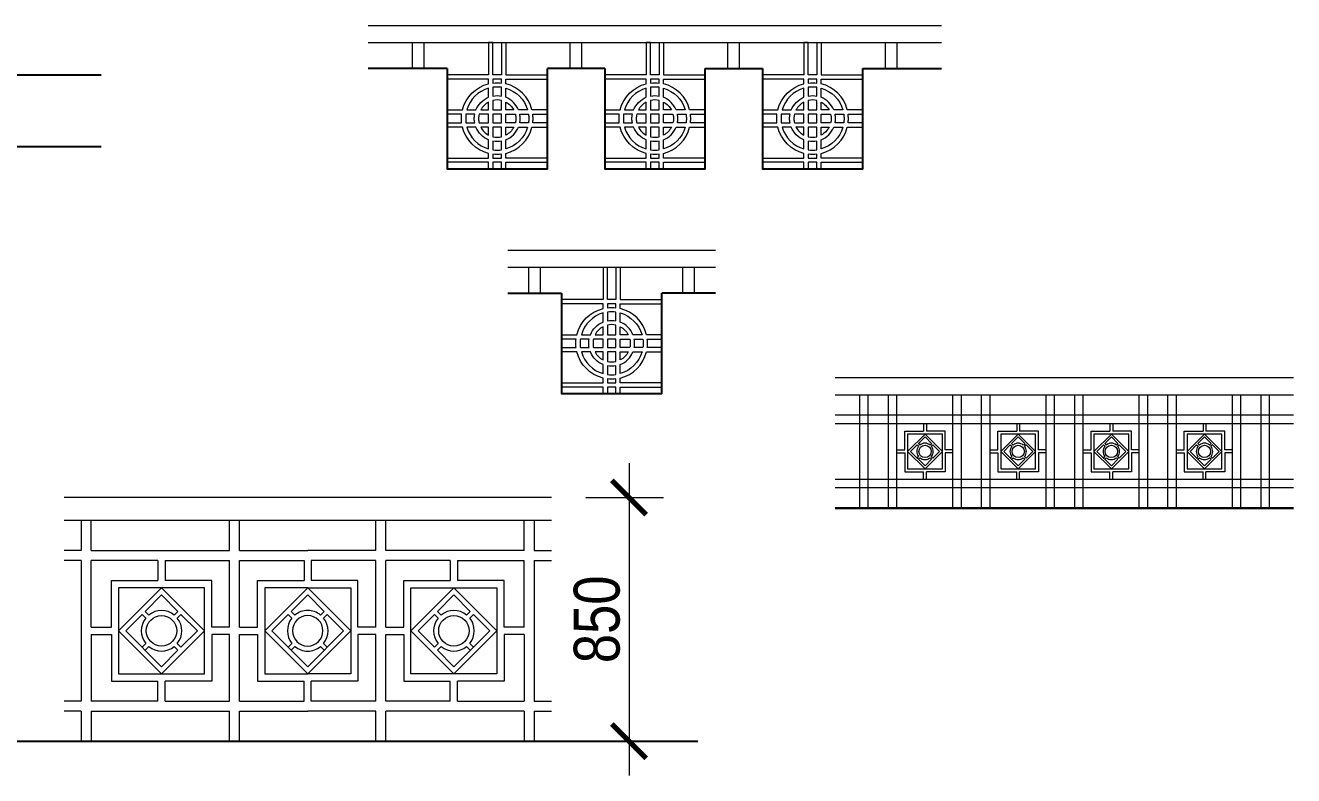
# Model space of a CAD drawing. Header units: millimetres. Extents: x -37049 to 129367, y 25385 to 90033.
# Drawn here: x 52920 to 57344, y 52457 to 55073 of the extents above; entities that cross this region are included whole.
import ezdxf

# ---------------------------------------------------------------- set-up
doc = ezdxf.new("R2010")
doc.units = ezdxf.units.MM
doc.header["$MEASUREMENT"] = 0
for name, color, linetype, lineweight in [('NKT', 9, 'Continuous', 0), ('NTHAY1', 61, 'Continuous', 25), ('NTHEP', 7, 'Continuous', 20)]:
    doc.layers.add(name, color=color, linetype=linetype, lineweight=lineweight)
doc.styles.add('AVO', font='vhelvcn.ttf')
doc.dimstyles.new('100', dxfattribs={"dimscale": 0, "dimtxt": 160, "dimasz": 120, "dimexe": 120, "dimexo": 120, "dimgap": 30, "dimtad": 1, "dimdec": 0, "dimzin": 0, "dimdsep": 46, "dimtxsty": 'AVO', "dimblk1": 'ARCHTICK', "dimblk2": 'ARCHTICK', "dimsah": 1, "dimcen": -2, "dimdle": 120, "dimclrd": 256, "dimclre": 256, "dimclrt": 7, "dimadec": 0, "dimazin": 0, "dimtfac": 1, "dimtdec": 0, "dimtix": 1, "dimtmove": 2, "dimatfit": 3, "dimldrblk": 'ARCHTICK', "dimfxl": 0, "dimtolj": 1, "dimtzin": 0, "dimlwd": 0, "dimlwe": 0, "dimarcsym": 0})

# ---------------------------------------------------------------- blocks, each defined once
blk = doc.blocks.new('_ARCHTICK')
at = {"color": 0, "linetype": 'ByBlock', "const_width": 0.15}
blk.add_lwpolyline([(-0.5, -0.5), (0.5, 0.5)], dxfattribs=at)
blk = doc.blocks.new('*D614')
at = {"layer": 'DEFPOINTS', "color": 0}
for p in [(54754.6, 53427.3), (54809.8, 52577.3), (55025.5, 52577.3)]:
    blk.add_point(p, dxfattribs=at)
at = {"layer": 'NKT', "lineweight": 0}
for p, q in [((55025.5, 53547.3), (55025.5, 52457.3)), ((54874.6, 53427.3), (55145.5, 53427.3)), ((54929.8, 52577.3), (55145.5, 52577.3))]:
    blk.add_line(p, q, dxfattribs=at)
at = {"layer": 'NKT', "lineweight": 0, "xscale": 120, "yscale": 120, "zscale": 120}
for p, rotation in [((55025.5, 53427.3), 89.99999999999848), ((55025.5, 52577.3), 269.9999999999985)]:
    blk.add_blockref('_ARCHTICK', p, dxfattribs=dict(at, rotation=rotation))
at = {"layer": 'NKT', "color": 7, "insert": (54913.8, 53002.3), "char_height": 160, "attachment_point": 5, "rotation": 90, "style": 'AVO'}
blk.add_mtext('\\A1;850', dxfattribs=at)

msp = doc.modelspace()

# ---------------------------------------------------------------- linework, layer by layer
at = {"layer": 'NTHAY1'}
for p, q in [((54390.7, 54923.4), (54115.7, 54923.4)), ((54940.7, 54923.4), (54740.7, 54923.4)), ((55290.7, 54923.4), (55490.7, 54923.4)), ((55840.7, 54923.4), (56115.7, 54923.4)), ((54602.5, 54139.8), (54790, 54139.8)), ((55327.5, 54139.8), (55140, 54139.8))]:
    msp.add_line(p, q, dxfattribs=at)
at = {"layer": 'NTHAY1', "ltscale": 200}
for p, q in [((52084, 54901.2), (53184, 54901.2)), ((52085, 54651.2), (53184, 54651.2))]:
    msp.add_line(p, q, dxfattribs=at)
at = {"layer": 'NTHAY1', "lineweight": 30}
msp.add_line((57344.1, 53390.3), (55744.2, 53390.3), dxfattribs=at)
at = {"layer": 'NTHAY1', "ltscale": 100}
msp.add_line((52775.3, 52577.3), (55265.6, 52577.3), dxfattribs=at)
at = {"layer": 'NTHAY1'}
for points in [[(54390.7, 54923.4), (54390.7, 54573.4), (54740.7, 54573.4), (54740.7, 54923.4)], [(54940.7, 54923.4), (54940.7, 54573.4), (55290.7, 54573.4), (55290.7, 54923.4)], [(55490.7, 54923.4), (55490.7, 54573.4), (55840.7, 54573.4), (55840.7, 54923.4)], [(54790, 54139.8), (54790, 53789.8), (55140, 53789.8), (55140, 54139.8)]]:
    msp.add_lwpolyline(points, dxfattribs=at)
at = {"layer": 'NTHEP'}
for p, q in [((54115.7, 55073.4), (56115.7, 55073.4)), ((54115.7, 55013.4), (56115.7, 55013.4)), ((54270.7, 54923.4), (54270.7, 55013.4)), ((54310.7, 54923.4), (54310.7, 55013.4)), ((54820.7, 54923.4), (54820.7, 55013.4)), ((54860.7, 54923.4), (54860.7, 55013.4)), ((55370.7, 54923.4), (55370.7, 55013.4)), ((55410.7, 54923.4), (55410.7, 55013.4)), ((55920.7, 54923.4), (55920.7, 55013.4)), ((55960.7, 54923.4), (55960.7, 55013.4)), ((54602.5, 54289.8), (55327.5, 54289.8)), ((54602.5, 54229.8), (55327.5, 54229.8)), ((54676.2, 54139.8), (54676.2, 54229.8)), ((54716.2, 54139.8), (54716.2, 54229.8)), ((55213.7, 54139.8), (55213.7, 54229.8)), ((55253.7, 54139.8), (55253.7, 54229.8)), ((56053.1, 53685.3), (56053.1, 53658.5)), ((56063.2, 53685.3), (56063.2, 53658.5)), ((56378.1, 53685.3), (56378.1, 53658.5)), ((56388.2, 53685.3), (56388.2, 53658.5)), ((56703.1, 53685.3), (56703.1, 53658.5)), ((56713.2, 53685.3), (56713.2, 53658.5)), ((57028.1, 53685.3), (57028.1, 53658.5)), ((57038.2, 53685.3), (57038.2, 53658.5)), ((55959.1, 53592.8), (55987.4, 53592.8)), ((55959.1, 53582.7), (55987.4, 53582.7)), ((56030.7, 53610.9), (56035.9, 53605.7)), ((56035, 53615.2), (56040.2, 53610)), ((56081.3, 53615.2), (56076.1, 53610)), ((56085.5, 53610.9), (56080.4, 53605.7)), ((56154.1, 53592.8), (56128.9, 53592.8)), ((56154.1, 53582.7), (56128.9, 53582.7)), ((56284.1, 53592.8), (56312.4, 53592.8)), ((56284.1, 53582.7), (56312.4, 53582.7)), ((56355.7, 53610.9), (56360.9, 53605.7)), ((56360, 53615.2), (56365.2, 53610)), ((56406.3, 53615.2), (56401.1, 53610)), ((56410.5, 53610.9), (56405.4, 53605.7)), ((56479.1, 53592.8), (56453.9, 53592.8)), ((56479.1, 53582.7), (56453.9, 53582.7)), ((56609.1, 53592.8), (56637.4, 53592.8)), ((56609.1, 53582.7), (56637.4, 53582.7)), ((56680.7, 53610.9), (56685.9, 53605.7)), ((56685, 53615.2), (56690.2, 53610)), ((56731.3, 53615.2), (56726.1, 53610)), ((56735.5, 53610.9), (56730.4, 53605.7)), ((56804.1, 53592.8), (56778.9, 53592.8)), ((56804.1, 53582.7), (56778.9, 53582.7)), ((56934.1, 53592.8), (56962.4, 53592.8)), ((56934.1, 53582.7), (56962.4, 53582.7)), ((57005.7, 53610.9), (57010.9, 53605.7)), ((57010, 53615.2), (57015.2, 53610)), ((57056.3, 53615.2), (57051.1, 53610)), ((57060.5, 53610.9), (57055.4, 53605.7)), ((57129.1, 53592.8), (57103.9, 53592.8)), ((57129.1, 53582.7), (57103.9, 53582.7)), ((56030.7, 53564.6), (56035.9, 53569.8)), ((56035, 53560.3), (56040.2, 53565.5)), ((56081.3, 53560.3), (56076.1, 53565.5)), ((56085.5, 53564.6), (56080.4, 53569.8)), ((56355.7, 53564.6), (56360.9, 53569.8)), ((56360, 53560.3), (56365.2, 53565.5)), ((56406.3, 53560.3), (56401.1, 53565.5)), ((56410.5, 53564.6), (56405.4, 53569.8)), ((56680.7, 53564.6), (56685.9, 53569.8)), ((56685, 53560.3), (56690.2, 53565.5)), ((56731.3, 53560.3), (56726.1, 53565.5)), ((56735.5, 53564.6), (56730.4, 53569.8)), ((57005.7, 53564.6), (57010.9, 53569.8)), ((57010, 53560.3), (57015.2, 53565.5)), ((57056.3, 53560.3), (57051.1, 53565.5)), ((57060.5, 53564.6), (57055.4, 53569.8)), ((56053.1, 53490.3), (56053.1, 53517)), ((56063.2, 53490.3), (56063.2, 53517)), ((56378.1, 53490.3), (56378.1, 53517)), ((56388.2, 53490.3), (56388.2, 53517)), ((56703.1, 53490.3), (56703.1, 53517)), ((56713.2, 53490.3), (56713.2, 53517)), ((57028.1, 53490.3), (57028.1, 53517)), ((57038.2, 53490.3), (57038.2, 53517)), ((53114.6, 53347.3), (53114.6, 53242.3)), ((53149.6, 53242.3), (53149.6, 53347.3)), ((53632.1, 53242.3), (53632.1, 53347.3)), ((53667.1, 53242.3), (53667.1, 53347.3)), ((54142.1, 53242.3), (54142.1, 53347.3)), ((54177.1, 53242.3), (54177.1, 53347.3)), ((54659.6, 53242.3), (54659.6, 53347.3)), ((54694.6, 53347.3), (54694.6, 53242.3)), ((53114.6, 53242.3), (53054.6, 53242.3)), ((53149.6, 53242.3), (53632.1, 53242.3)), ((53667.1, 53242.3), (53904.6, 53242.3)), ((54142.1, 53242.3), (53904.6, 53242.3)), ((54659.6, 53242.3), (54177.1, 53242.3)), ((54694.6, 53242.3), (54754.6, 53242.3)), ((53114.6, 53207.3), (53054.6, 53207.3)), ((53114.6, 53207.3), (53114.6, 52717.3)), ((53382.1, 53207.3), (53149.6, 53207.3)), ((53149.6, 52974.8), (53149.6, 53207.3)), ((53382.1, 53207.3), (53382.1, 53137.4)), ((53407.1, 53207.3), (53407.1, 53137.4)), ((53407.1, 53207.3), (53632.1, 53207.3)), ((53632.1, 52974.8), (53632.1, 53207.3)), ((53667.1, 53207.3), (53892.1, 53207.3)), ((53667.1, 52974.8), (53667.1, 53207.3)), ((53892.1, 53207.3), (53892.1, 53137.4)), ((53917.1, 53207.3), (53917.1, 53137.4)), ((54142.1, 53207.3), (53917.1, 53207.3)), ((54142.1, 52974.8), (54142.1, 53207.3)), ((54402.1, 53207.3), (54177.1, 53207.3)), ((54177.1, 52974.8), (54177.1, 53207.3)), ((54402.1, 53207.3), (54402.1, 53137.4)), ((54427.1, 53207.3), (54427.1, 53137.4)), ((54427.1, 53207.3), (54659.6, 53207.3)), ((54659.6, 52974.8), (54659.6, 53207.3)), ((54694.6, 53207.3), (54754.6, 53207.3)), ((54694.6, 53207.3), (54694.6, 52717.3)), ((53326.8, 53019.5), (53339.6, 53006.7)), ((53337.4, 53030.1), (53350.2, 53017.3)), ((53451.8, 53030.1), (53439.1, 53017.3)), ((53462.5, 53019.5), (53449.7, 53006.7)), ((53836.8, 53019.5), (53849.6, 53006.7)), ((53847.4, 53030.1), (53860.2, 53017.3)), ((53961.8, 53030.1), (53949.1, 53017.3)), ((53972.5, 53019.5), (53959.7, 53006.7)), ((54346.8, 53019.5), (54359.6, 53006.7)), ((54357.4, 53030.1), (54370.2, 53017.3)), ((54471.9, 53030.1), (54459.1, 53017.3)), ((54482.5, 53019.5), (54469.7, 53006.7)), ((53149.6, 52974.8), (53219.6, 52974.8)), ((53632.1, 52974.8), (53569.7, 52974.8)), ((53667.1, 52974.8), (53729.6, 52974.8)), ((54142.1, 52974.8), (54079.7, 52974.8)), ((54177.1, 52974.8), (54239.6, 52974.8)), ((54659.6, 52974.8), (54589.7, 52974.8)), ((53149.6, 52949.8), (53219.6, 52949.8)), ((53149.6, 52949.8), (53149.6, 52717.3)), ((53326.8, 52905.1), (53339.6, 52917.8)), ((53462.5, 52905.1), (53449.7, 52917.8)), ((53632.1, 52949.8), (53569.7, 52949.8)), ((53632.1, 52717.3), (53632.1, 52949.8)), ((53667.1, 52949.8), (53729.6, 52949.8)), ((53667.1, 52717.3), (53667.1, 52949.8)), ((53836.8, 52905.1), (53849.6, 52917.8)), ((53972.5, 52905.1), (53959.7, 52917.8)), ((54142.1, 52949.8), (54079.7, 52949.8)), ((54142.1, 52717.3), (54142.1, 52949.8)), ((54177.1, 52949.8), (54239.6, 52949.8)), ((54177.1, 52717.3), (54177.1, 52949.8)), ((54346.8, 52905.1), (54359.6, 52917.8)), ((54482.5, 52905.1), (54469.7, 52917.8)), ((54659.6, 52949.8), (54589.7, 52949.8)), ((54659.6, 52949.8), (54659.6, 52717.3)), ((53337.4, 52894.5), (53350.2, 52907.2)), ((53451.8, 52894.5), (53439.1, 52907.2)), ((53847.4, 52894.5), (53860.2, 52907.2)), ((53961.8, 52894.5), (53949.1, 52907.2)), ((54357.4, 52894.5), (54370.2, 52907.2)), ((54471.9, 52894.5), (54459.1, 52907.2)), ((53382.1, 52717.3), (53382.1, 52787.2)), ((53407.1, 52717.3), (53407.1, 52787.2)), ((53892.1, 52717.3), (53892.1, 52787.2)), ((53917.1, 52717.3), (53917.1, 52787.2)), ((54402.1, 52717.3), (54402.1, 52787.2)), ((54427.1, 52717.3), (54427.1, 52787.2)), ((53114.6, 52717.3), (53054.6, 52717.3)), ((53382.1, 52717.3), (53149.6, 52717.3)), ((53407.1, 52717.3), (53632.1, 52717.3)), ((53667.1, 52717.3), (53892.1, 52717.3)), ((54142.1, 52717.3), (53917.1, 52717.3)), ((54402.1, 52717.3), (54177.1, 52717.3)), ((54427.1, 52717.3), (54659.6, 52717.3)), ((54694.6, 52717.3), (54754.6, 52717.3)), ((53114.6, 52682.3), (53054.6, 52682.3)), ((53114.6, 52682.3), (53114.6, 52577.3)), ((53149.6, 52682.3), (53632.1, 52682.3)), ((53149.6, 52682.3), (53149.6, 52577.3)), ((53632.1, 52577.3), (53632.1, 52682.3)), ((53667.1, 52577.3), (53667.1, 52682.3)), ((53667.1, 52682.3), (53904.6, 52682.3)), ((54142.1, 52682.3), (53904.6, 52682.3)), ((54142.1, 52577.3), (54142.1, 52682.3)), ((54177.1, 52577.3), (54177.1, 52682.3)), ((54659.6, 52682.3), (54177.1, 52682.3)), ((54659.6, 52682.3), (54659.6, 52577.3)), ((54694.6, 52682.3), (54694.6, 52577.3)), ((54694.6, 52682.3), (54754.6, 52682.3))]:
    msp.add_line(p, q, dxfattribs=at)
at = {"layer": 'NTHEP', "lineweight": 15}
for p, q in [((55744.2, 53845.3), (57344.1, 53845.3)), ((55744.2, 53785.3), (57344.1, 53785.3)), ((55829.1, 53785.3), (55829.1, 53390.3)), ((55859.1, 53785.3), (55859.1, 53390.3)), ((55929.1, 53785.3), (55929.1, 53390.3)), ((55959.1, 53785.3), (55959.1, 53390.3)), ((56154.1, 53785.3), (56154.1, 53390.3)), ((56184.1, 53785.3), (56184.1, 53390.3)), ((56254.1, 53785.3), (56254.1, 53390.3)), ((56284.1, 53785.3), (56284.1, 53390.3)), ((56479.1, 53785.3), (56479.1, 53390.3)), ((56509.1, 53785.3), (56509.1, 53390.3)), ((56579.1, 53785.3), (56579.1, 53390.3)), ((56609.1, 53785.3), (56609.1, 53390.3)), ((56804.1, 53785.3), (56804.1, 53390.3)), ((56834.1, 53785.3), (56834.1, 53390.3)), ((56904.1, 53785.3), (56904.1, 53390.3)), ((56934.1, 53785.3), (56934.1, 53390.3)), ((57129.1, 53785.3), (57129.1, 53390.3)), ((57159.1, 53785.3), (57159.1, 53390.3)), ((57229.1, 53785.3), (57229.1, 53390.3)), ((57259.1, 53785.3), (57259.1, 53390.3)), ((55744.2, 53715.3), (57344.1, 53715.3)), ((55744.2, 53685.3), (57344.1, 53685.3)), ((57344.1, 53490.3), (55744.2, 53490.3)), ((57344.1, 53460.3), (55744.2, 53460.3)), ((54754.6, 53427.3), (53054.6, 53427.3)), ((54754.6, 53347.3), (53054.6, 53347.3))]:
    msp.add_line(p, q, dxfattribs=at)
for points in [[(54550.7, 55013.4), (54535.7, 55013.4), (54535.7, 54900.9), (54390.7, 54900.9)], [(54580.7, 55013.4), (54580.7, 54900.9), (54550.7, 54900.9), (54550.7, 55013.4)], [(54595.7, 55013.4), (54595.7, 54900.9), (54740.7, 54900.9)], [(55100.7, 55013.4), (55085.7, 55013.4), (55085.7, 54900.9), (54940.7, 54900.9)], [(55130.7, 55013.4), (55130.7, 54900.9), (55100.7, 54900.9), (55100.7, 55013.4)], [(55145.7, 55013.4), (55145.7, 54900.9), (55290.7, 54900.9)], [(55650.7, 55013.4), (55635.7, 55013.4), (55635.7, 54900.9), (55490.7, 54900.9)], [(55680.7, 55013.4), (55680.7, 54900.9), (55650.7, 54900.9), (55650.7, 55013.4)], [(55695.7, 55013.4), (55695.7, 54900.9), (55840.7, 54900.9)], [(54935, 54229.8), (54935, 54229.8), (54935, 54117.3), (54790, 54117.3)], [(54980, 54229.8), (54980, 54117.3), (54950, 54117.3), (54950, 54229.8)], [(54995, 54229.8), (54995, 54117.3), (55140, 54117.3)]]:
    msp.add_lwpolyline(points, dxfattribs=at)
at = {"layer": 'NTHEP', "ltscale": 10000}
for points in [[(54390.7, 54778.4), (54444.3, 54778.4, -0.278391), (54535.7, 54869.8), (54535.7, 54885.9), (54390.7, 54885.9)], [(54740.7, 54778.4), (54687, 54778.4, 0.278391), (54595.7, 54869.8), (54595.7, 54885.9), (54740.7, 54885.9)], [(54940.7, 54778.4), (54994.3, 54778.4, -0.278391), (55085.7, 54869.8), (55085.7, 54885.9), (54940.7, 54885.9)], [(55290.7, 54778.4), (55237, 54778.4, 0.278391), (55145.7, 54869.8), (55145.7, 54885.9), (55290.7, 54885.9)], [(55490.7, 54778.4), (55544.3, 54778.4, -0.278391), (55635.7, 54869.8), (55635.7, 54885.9), (55490.7, 54885.9)], [(55840.7, 54778.4), (55787, 54778.4, 0.278391), (55695.7, 54869.8), (55695.7, 54885.9), (55840.7, 54885.9)], [(54390.7, 54733.4), (54441.6, 54733.4, -0.030082), (54440.7, 54748.4, -0.030082), (54441.6, 54763.4), (54390.7, 54763.4)], [(54740.7, 54733.4), (54689.7, 54733.4, 0.030082), (54690.7, 54748.4, 0.030082), (54689.7, 54763.4), (54740.7, 54763.4)], [(54940.7, 54733.4), (54991.6, 54733.4, -0.030082), (54990.7, 54748.4, -0.030082), (54991.6, 54763.4), (54940.7, 54763.4)], [(55290.7, 54733.4), (55239.7, 54733.4, 0.030082), (55240.7, 54748.4, 0.030082), (55239.7, 54763.4), (55290.7, 54763.4)], [(55490.7, 54733.4), (55541.6, 54733.4, -0.030082), (55540.7, 54748.4, -0.030082), (55541.6, 54763.4), (55490.7, 54763.4)], [(55840.7, 54733.4), (55789.7, 54733.4, 0.030082), (55790.7, 54748.4, 0.030082), (55789.7, 54763.4), (55840.7, 54763.4)], [(54390.7, 54610.9), (54535.7, 54610.9), (54535.7, 54627.1, -0.278391), (54444.3, 54718.4), (54390.7, 54718.4)], [(54740.7, 54610.9), (54595.7, 54610.9), (54595.7, 54627.1, 0.278391), (54687, 54718.4), (54740.7, 54718.4)], [(54940.7, 54610.9), (55085.7, 54610.9), (55085.7, 54627.1, -0.278391), (54994.3, 54718.4), (54940.7, 54718.4)], [(55290.7, 54610.9), (55145.7, 54610.9), (55145.7, 54627.1, 0.278391), (55237, 54718.4), (55290.7, 54718.4)], [(55490.7, 54610.9), (55635.7, 54610.9), (55635.7, 54627.1, -0.278391), (55544.3, 54718.4), (55490.7, 54718.4)], [(55840.7, 54610.9), (55695.7, 54610.9), (55695.7, 54627.1, 0.278391), (55787, 54718.4), (55840.7, 54718.4)], [(54790, 53994.8), (54843.6, 53994.8, -0.278391), (54935, 54086.2), (54935, 54102.3), (54790, 54102.3)], [(55140, 53994.8), (55086.3, 53994.8, 0.278391), (54995, 54086.2), (54995, 54102.3), (55140, 54102.3)], [(54790, 53949.8), (54840.9, 53949.8, -0.030082), (54840, 53964.8, -0.030082), (54840.9, 53979.8), (54790, 53979.8)], [(55140, 53949.8), (55089.1, 53949.8, 0.030082), (55090, 53964.8, 0.030082), (55089.1, 53979.8), (55140, 53979.8)], [(54790, 53827.3), (54935, 53827.3), (54935, 53843.5, -0.278391), (54843.6, 53934.8), (54790, 53934.8)], [(55140, 53827.3), (54995, 53827.3), (54995, 53843.5, 0.278391), (55086.3, 53934.8), (55140, 53934.8)]]:
    msp.add_lwpolyline(points, format="xyb", dxfattribs=at)
for points in [[(54580.7, 54885.9), (54550.7, 54885.9), (54550.7, 54872.5, -0.060218), (54580.7, 54872.5)], [(55130.7, 54885.9), (55100.7, 54885.9), (55100.7, 54872.5, -0.060218), (55130.7, 54872.5)], [(55680.7, 54885.9), (55650.7, 54885.9), (55650.7, 54872.5, -0.060218), (55680.7, 54872.5)], [(54535.7, 54854.3, 0.260232), (54459.8, 54778.4), (54491.5, 54778.4, -0.203231), (54535.7, 54822.6)], [(54580.7, 54857.4, 0.068502), (54550.7, 54857.4), (54550.7, 54827, -0.094589), (54580.7, 54827)], [(54595.7, 54854.3, -0.260232), (54671.5, 54778.4), (54639.8, 54778.4, 0.203231), (54595.7, 54822.6)], [(55085.7, 54854.3, 0.260232), (55009.8, 54778.4), (55041.5, 54778.4, -0.203231), (55085.7, 54822.6)], [(55130.7, 54857.4, 0.068502), (55100.7, 54857.4), (55100.7, 54827, -0.094589), (55130.7, 54827)], [(55145.7, 54854.3, -0.260232), (55221.5, 54778.4), (55189.8, 54778.4, 0.203231), (55145.7, 54822.6)], [(55635.7, 54854.3, 0.260232), (55559.8, 54778.4), (55591.5, 54778.4, -0.203231), (55635.7, 54822.6)], [(55680.7, 54857.4, 0.068502), (55650.7, 54857.4), (55650.7, 54827, -0.094589), (55680.7, 54827)], [(55695.7, 54854.3, -0.260232), (55771.5, 54778.4), (55739.8, 54778.4, 0.203231), (55695.7, 54822.6)], [(54535.7, 54806.1, 0.154036), (54508, 54778.4), (54535.7, 54778.4)], [(54580.7, 54811.7, 0.116963), (54550.7, 54811.7), (54550.7, 54778.4), (54580.7, 54778.4)], [(54595.7, 54806.1, -0.154036), (54623.3, 54778.4), (54595.7, 54778.4)], [(55085.7, 54806.1, 0.154036), (55058, 54778.4), (55085.7, 54778.4)], [(55130.7, 54811.7, 0.116963), (55100.7, 54811.7), (55100.7, 54778.4), (55130.7, 54778.4)], [(55145.7, 54806.1, -0.154036), (55173.3, 54778.4), (55145.7, 54778.4)], [(55635.7, 54806.1, 0.154036), (55608, 54778.4), (55635.7, 54778.4)], [(55680.7, 54811.7, 0.116963), (55650.7, 54811.7), (55650.7, 54778.4), (55680.7, 54778.4)], [(55695.7, 54806.1, -0.154036), (55723.3, 54778.4), (55695.7, 54778.4)], [(54487.1, 54763.4), (54456.7, 54763.4, 0.034211), (54455.7, 54748.4, 0.034211), (54456.7, 54733.4), (54487.1, 54733.4, -0.047189), (54485.7, 54748.4, -0.047189)], [(54535.7, 54763.4), (54502.4, 54763.4, 0.058283), (54500.7, 54748.4, 0.058283), (54502.4, 54733.4), (54535.7, 54733.4)], [(54595.7, 54763.4), (54628.9, 54763.4, -0.058283), (54630.7, 54748.4, -0.058283), (54628.9, 54733.4), (54595.7, 54733.4)], [(54644.2, 54763.4), (54674.6, 54763.4, -0.034211), (54675.7, 54748.4, -0.034211), (54674.6, 54733.4), (54644.2, 54733.4, 0.047189), (54645.7, 54748.4, 0.047189)], [(55037.1, 54763.4), (55006.7, 54763.4, 0.034211), (55005.7, 54748.4, 0.034211), (55006.7, 54733.4), (55037.1, 54733.4, -0.047189), (55035.7, 54748.4, -0.047189)], [(55085.7, 54763.4), (55052.4, 54763.4, 0.058283), (55050.7, 54748.4, 0.058283), (55052.4, 54733.4), (55085.7, 54733.4)], [(55145.7, 54763.4), (55178.9, 54763.4, -0.058283), (55180.7, 54748.4, -0.058283), (55178.9, 54733.4), (55145.7, 54733.4)], [(55194.2, 54763.4), (55224.6, 54763.4, -0.034211), (55225.7, 54748.4, -0.034211), (55224.6, 54733.4), (55194.2, 54733.4, 0.047189), (55195.7, 54748.4, 0.047189)], [(55587.1, 54763.4), (55556.7, 54763.4, 0.034211), (55555.7, 54748.4, 0.034211), (55556.7, 54733.4), (55587.1, 54733.4, -0.047189), (55585.7, 54748.4, -0.047189)], [(55635.7, 54763.4), (55602.4, 54763.4, 0.058283), (55600.7, 54748.4, 0.058283), (55602.4, 54733.4), (55635.7, 54733.4)], [(55695.7, 54763.4), (55728.9, 54763.4, -0.058283), (55730.7, 54748.4, -0.058283), (55728.9, 54733.4), (55695.7, 54733.4)], [(55744.2, 54763.4), (55774.6, 54763.4, -0.034211), (55775.7, 54748.4, -0.034211), (55774.6, 54733.4), (55744.2, 54733.4, 0.047189), (55745.7, 54748.4, 0.047189)], [(54491.5, 54718.4), (54459.8, 54718.4, 0.260232), (54535.7, 54642.6), (54535.7, 54674.3, -0.203231)], [(54535.7, 54718.4), (54508, 54718.4, 0.154036), (54535.7, 54690.8)], [(54580.7, 54718.4), (54550.7, 54718.4), (54550.7, 54685.2, 0.116963), (54580.7, 54685.2)], [(54595.7, 54718.4), (54623.3, 54718.4, -0.154036), (54595.7, 54690.8)], [(54639.8, 54718.4), (54671.5, 54718.4, -0.260232), (54595.7, 54642.6), (54595.7, 54674.3, 0.203231)], [(55041.5, 54718.4), (55009.8, 54718.4, 0.260232), (55085.7, 54642.6), (55085.7, 54674.3, -0.203231)], [(55085.7, 54718.4), (55058, 54718.4, 0.154036), (55085.7, 54690.8)], [(55130.7, 54718.4), (55100.7, 54718.4), (55100.7, 54685.2, 0.116963), (55130.7, 54685.2)], [(55189.8, 54718.4), (55221.5, 54718.4, -0.260232), (55145.7, 54642.6), (55145.7, 54674.3, 0.203231)], [(55145.7, 54718.4), (55173.3, 54718.4, -0.154036), (55145.7, 54690.8)], [(55591.5, 54718.4), (55559.8, 54718.4, 0.260232), (55635.7, 54642.6), (55635.7, 54674.3, -0.203231)], [(55635.7, 54718.4), (55608, 54718.4, 0.154036), (55635.7, 54690.8)], [(55680.7, 54718.4), (55650.7, 54718.4), (55650.7, 54685.2, 0.116963), (55680.7, 54685.2)], [(55695.7, 54718.4), (55723.3, 54718.4, -0.154036), (55695.7, 54690.8)], [(55739.8, 54718.4), (55771.5, 54718.4, -0.260232), (55695.7, 54642.6), (55695.7, 54674.3, 0.203231)], [(54580.7, 54669.9, -0.094589), (54550.7, 54669.9), (54550.7, 54639.5, 0.068502), (54580.7, 54639.5)], [(55130.7, 54669.9, -0.094589), (55100.7, 54669.9), (55100.7, 54639.5, 0.068502), (55130.7, 54639.5)], [(55680.7, 54669.9, -0.094589), (55650.7, 54669.9), (55650.7, 54639.5, 0.068502), (55680.7, 54639.5)], [(54580.7, 54624.3, -0.060218), (54550.7, 54624.3), (54550.7, 54610.9), (54580.7, 54610.9)], [(55130.7, 54624.3, -0.060218), (55100.7, 54624.3), (55100.7, 54610.9), (55130.7, 54610.9)], [(55680.7, 54624.3, -0.060218), (55650.7, 54624.3), (55650.7, 54610.9), (55680.7, 54610.9)], [(54935, 54070.6, 0.260232), (54859.2, 53994.8), (54890.8, 53994.8, -0.203231), (54935, 54039)], [(54980, 54102.3), (54950, 54102.3), (54950, 54088.9, -0.060218), (54980, 54088.9)], [(54980, 54073.8, 0.068502), (54950, 54073.8), (54950, 54043.4, -0.094589), (54980, 54043.4)], [(54995, 54070.6, -0.260232), (55070.8, 53994.8), (55039.1, 53994.8, 0.203231), (54995, 54039)], [(54980, 54028.1, 0.116963), (54950, 54028.1), (54950, 53994.8), (54980, 53994.8)], [(54886.4, 53979.8), (54856, 53979.8, 0.034211), (54855, 53964.8, 0.034211), (54856, 53949.8), (54886.4, 53949.8, -0.047189), (54885, 53964.8, -0.047189)], [(54935, 53979.8), (54901.7, 53979.8, 0.058283), (54900, 53964.8, 0.058283), (54901.7, 53949.8), (54935, 53949.8)], [(54935, 54022.5, 0.154036), (54907.3, 53994.8), (54935, 53994.8)], [(54995, 54022.5, -0.154036), (55022.6, 53994.8), (54995, 53994.8)], [(54995, 53979.8), (55028.2, 53979.8, -0.058283), (55030, 53964.8, -0.058283), (55028.2, 53949.8), (54995, 53949.8)], [(55043.6, 53979.8), (55074, 53979.8, -0.034211), (55075, 53964.8, -0.034211), (55074, 53949.8), (55043.6, 53949.8, 0.047189), (55045, 53964.8, 0.047189)], [(54890.8, 53934.8), (54859.2, 53934.8, 0.260232), (54935, 53859), (54935, 53890.6, -0.203231)], [(54935, 53934.8), (54907.3, 53934.8, 0.154036), (54935, 53907.1)], [(54980, 53934.8), (54950, 53934.8), (54950, 53901.6, 0.116963), (54980, 53901.6)], [(55039.1, 53934.8), (55070.8, 53934.8, -0.260232), (54995, 53859), (54995, 53890.6, 0.203231)], [(54995, 53934.8), (55022.6, 53934.8, -0.154036), (54995, 53907.1)], [(54980, 53886.2, -0.094589), (54950, 53886.2), (54950, 53855.8, 0.068502), (54980, 53855.8)], [(54980, 53840.7, -0.060218), (54950, 53840.7), (54950, 53827.3), (54980, 53827.3)]]:
    msp.add_lwpolyline(points, format="xyb", close=True, dxfattribs=at)
for points in [[(54580.7, 54763.4), (54550.7, 54763.4), (54550.7, 54733.4), (54580.7, 54733.4)], [(55130.7, 54763.4), (55100.7, 54763.4), (55100.7, 54733.4), (55130.7, 54733.4)], [(55680.7, 54763.4), (55650.7, 54763.4), (55650.7, 54733.4), (55680.7, 54733.4)], [(54980, 53979.8), (54950, 53979.8), (54950, 53949.8), (54980, 53949.8)]]:
    msp.add_lwpolyline(points, close=True, dxfattribs=at)
for points in [[(54535.7, 54573.4), (54535.7, 54595.9), (54390.7, 54595.9)], [(54580.7, 54573.4), (54580.7, 54595.9), (54550.7, 54595.9), (54550.7, 54573.4)], [(54595.7, 54573.4), (54595.7, 54595.9), (54740.7, 54595.9)], [(55085.7, 54573.4), (55085.7, 54595.9), (54940.7, 54595.9)], [(55130.7, 54573.4), (55130.7, 54595.9), (55100.7, 54595.9), (55100.7, 54573.4)], [(55145.7, 54573.4), (55145.7, 54595.9), (55290.7, 54595.9)], [(55635.7, 54573.4), (55635.7, 54595.9), (55490.7, 54595.9)], [(55680.7, 54573.4), (55680.7, 54595.9), (55650.7, 54595.9), (55650.7, 54573.4)], [(55695.7, 54573.4), (55695.7, 54595.9), (55840.7, 54595.9)], [(54935, 53789.8), (54935, 53812.3), (54790, 53812.3)], [(54980, 53789.8), (54980, 53812.3), (54950, 53812.3), (54950, 53789.8)], [(54995, 53789.8), (54995, 53812.3), (55140, 53812.3)]]:
    msp.add_lwpolyline(points, dxfattribs=at)
at = {"layer": 'NTHEP'}
for points in [[(55987.4, 53592.8), (55987.4, 53658.5), (56053.1, 53658.5)], [(56081.3, 53615.2), (56058.1, 53638.3), (56035, 53615.2)], [(56128.9, 53592.8), (56128.9, 53658.5), (56063.2, 53658.5)], [(56312.4, 53592.8), (56312.4, 53658.5), (56378.1, 53658.5)], [(56406.3, 53615.2), (56383.1, 53638.3), (56360, 53615.2)], [(56453.9, 53592.8), (56453.9, 53658.5), (56388.2, 53658.5)], [(56637.4, 53592.8), (56637.4, 53658.5), (56703.1, 53658.5)], [(56731.3, 53615.2), (56708.1, 53638.3), (56685, 53615.2)], [(56778.9, 53592.8), (56778.9, 53658.5), (56713.2, 53658.5)], [(56962.4, 53592.8), (56962.4, 53658.5), (57028.1, 53658.5)], [(57056.3, 53615.2), (57033.1, 53638.3), (57010, 53615.2)], [(57103.9, 53592.8), (57103.9, 53658.5), (57038.2, 53658.5)], [(55987.4, 53582.7), (55987.4, 53517), (56053.1, 53517)], [(56030.7, 53610.9), (56007.6, 53587.8), (56058.1, 53537.2), (56081.3, 53560.3)], [(56128.9, 53582.7), (56128.9, 53517), (56063.2, 53517)], [(56085.5, 53564.6), (56108.7, 53587.8), (56085.5, 53610.9)], [(56312.4, 53582.7), (56312.4, 53517), (56378.1, 53517)], [(56355.7, 53610.9), (56332.6, 53587.8), (56383.1, 53537.2), (56406.3, 53560.3)], [(56453.9, 53582.7), (56453.9, 53517), (56388.2, 53517)], [(56410.5, 53564.6), (56433.7, 53587.8), (56410.5, 53610.9)], [(56637.4, 53582.7), (56637.4, 53517), (56703.1, 53517)], [(56680.7, 53610.9), (56657.6, 53587.8), (56708.1, 53537.2), (56731.3, 53560.3)], [(56778.9, 53582.7), (56778.9, 53517), (56713.2, 53517)], [(56735.5, 53564.6), (56758.7, 53587.8), (56735.5, 53610.9)], [(56962.4, 53582.7), (56962.4, 53517), (57028.1, 53517)], [(57005.7, 53610.9), (56982.6, 53587.8), (57033.1, 53537.2), (57056.3, 53560.3)], [(57103.9, 53582.7), (57103.9, 53517), (57038.2, 53517)], [(57060.5, 53564.6), (57083.7, 53587.8), (57060.5, 53610.9)], [(53219.6, 52974.8), (53219.6, 53137.4), (53382.1, 53137.4)], [(53569.7, 52974.8), (53569.7, 53137.4), (53407.1, 53137.4)], [(53729.6, 52974.8), (53729.6, 53137.4), (53892.1, 53137.4)], [(53904.6, 53112.4), (53754.6, 53112.4), (53754.6, 52812.2), (53904.6, 52812.2)], [(53904.6, 53112.4), (53754.6, 52962.3), (53904.6, 52812.2)], [(53904.6, 53112.4), (54054.7, 53112.4), (54054.7, 52812.2), (53904.6, 52812.2)], [(53904.6, 53112.4), (54054.7, 52962.3), (53904.6, 52812.2)], [(54079.7, 52974.8), (54079.7, 53137.4), (53917.1, 53137.4)], [(54239.6, 52974.8), (54239.6, 53137.4), (54402.1, 53137.4)], [(54589.7, 52974.8), (54589.7, 53137.4), (54427.1, 53137.4)], [(53451.8, 53030.1), (53394.6, 53087.4), (53337.4, 53030.1)], [(53904.6, 53087.4), (53847.4, 53030.1)], [(53904.6, 53087.4), (53961.8, 53030.1)], [(54357.4, 53030.1), (54414.6, 53087.4), (54471.9, 53030.1)], [(53326.8, 53019.5), (53269.6, 52962.3), (53394.6, 52837.2), (53451.8, 52894.5)], [(53462.5, 52905.1), (53519.7, 52962.3), (53462.5, 53019.5)], [(53836.8, 53019.5), (53779.6, 52962.3), (53904.6, 52837.2)], [(53972.5, 53019.5), (54029.7, 52962.3), (53904.6, 52837.2)], [(54346.8, 52905.1), (54289.6, 52962.3), (54346.8, 53019.5)], [(54482.5, 53019.5), (54539.7, 52962.3), (54414.6, 52837.2), (54357.4, 52894.5)], [(53219.6, 52949.8), (53219.6, 52787.2), (53382.1, 52787.2)], [(53569.7, 52949.8), (53569.7, 52787.2), (53407.1, 52787.2)], [(53729.6, 52949.8), (53729.6, 52787.2), (53892.1, 52787.2)], [(54079.7, 52949.8), (54079.7, 52787.2), (53917.1, 52787.2)], [(54239.6, 52949.8), (54239.6, 52787.2), (54402.1, 52787.2)], [(54589.7, 52949.8), (54589.7, 52787.2), (54427.1, 52787.2)]]:
    msp.add_lwpolyline(points, dxfattribs=at)
for points in [[(55997.5, 53648.4), (55997.5, 53527.1), (56118.8, 53527.1), (56118.8, 53648.4)], [(56058.1, 53527.1), (56118.8, 53587.8), (56058.1, 53648.4), (55997.5, 53587.8)], [(56322.5, 53648.4), (56322.5, 53527.1), (56443.8, 53527.1), (56443.8, 53648.4)], [(56383.1, 53527.1), (56443.8, 53587.8), (56383.1, 53648.4), (56322.5, 53587.8)], [(56647.5, 53648.4), (56647.5, 53527.1), (56768.8, 53527.1), (56768.8, 53648.4)], [(56708.1, 53527.1), (56768.8, 53587.8), (56708.1, 53648.4), (56647.5, 53587.8)], [(56972.5, 53648.4), (56972.5, 53527.1), (57093.8, 53527.1), (57093.8, 53648.4)], [(57033.1, 53527.1), (57093.8, 53587.8), (57033.1, 53648.4), (56972.5, 53587.8)], [(53244.6, 53112.4), (53244.6, 52812.2), (53544.7, 52812.2), (53544.7, 53112.4)], [(53394.6, 52812.2), (53544.7, 52962.3), (53394.6, 53112.4), (53244.6, 52962.3)], [(54564.7, 53112.4), (54564.7, 52812.2), (54264.6, 52812.2), (54264.6, 53112.4)], [(54414.6, 52812.2), (54264.6, 52962.3), (54414.6, 53112.4), (54564.7, 52962.3)]]:
    msp.add_lwpolyline(points, close=True, dxfattribs=at)
for centre, radius in [((56058.1, 53587.8), 21.5), ((56383.1, 53587.8), 21.5), ((56708.1, 53587.8), 21.5), ((57033.1, 53587.8), 21.5), ((53394.6, 52962.3), 53.1), ((54414.6, 52962.3), 53.1)]:
    msp.add_circle(centre, radius, dxfattribs=at)
for centre, radius, start, end in [((56058.1, 53587.8), 28.6, 141.0846, 218.9154), ((56058.1, 53587.8), 28.6, 51.0846, 128.9154), ((56058.1, 53587.8), 28.6, 321.0846, 38.9154), ((56383.1, 53587.8), 28.6, 141.0846, 218.9154), ((56383.1, 53587.8), 28.6, 51.0846, 128.9154), ((56383.1, 53587.8), 28.6, 321.0846, 38.9154), ((56708.1, 53587.8), 28.6, 141.0846, 218.9154), ((56708.1, 53587.8), 28.6, 51.0846, 128.9154), ((56708.1, 53587.8), 28.6, 321.0846, 38.9154), ((57033.1, 53587.8), 28.6, 141.0846, 218.9154), ((57033.1, 53587.8), 28.6, 51.0846, 128.9154), ((57033.1, 53587.8), 28.6, 321.0846, 38.9154), ((56058.1, 53587.8), 28.6, 231.0846, 308.9154), ((56383.1, 53587.8), 28.6, 231.0846, 308.9154), ((56708.1, 53587.8), 28.6, 231.0846, 308.9154), ((57033.1, 53587.8), 28.6, 231.0846, 308.9154), ((53394.6, 52962.3), 70.8, 141.0846, 218.9154), ((53394.6, 52962.3), 70.8, 51.0846, 128.9154), ((53394.6, 52962.3), 70.8, 321.0846, 38.9154), ((53904.6, 52962.3), 70.8, 141.0846, 218.9154), ((53904.6, 52962.3), 53.1, 90, 270), ((53904.6, 52962.3), 70.8, 90, 128.9154), ((53904.6, 52962.3), 70.8, 51.0846, 90), ((53904.6, 52962.3), 53.1, 270, 90), ((53904.6, 52962.3), 70.8, 321.0846, 38.9154), ((54414.6, 52962.3), 70.8, 141.0846, 218.9154), ((54414.6, 52962.3), 70.8, 51.0846, 128.9154), ((54414.6, 52962.3), 70.8, 321.0846, 38.9154), ((53394.6, 52962.3), 70.8, 231.0846, 308.9154), ((53904.6, 52962.3), 70.8, 231.0846, 270), ((53904.6, 52962.3), 70.8, 270, 308.9154), ((54414.6, 52962.3), 70.8, 231.0846, 308.9154)]:
    msp.add_arc(centre, radius, start, end, dxfattribs=at)

# ---------------------------------------------------------------- dimensions: what is measured, and where the dimension line sits
at = {"layer": 'NKT'}
dim = msp.add_linear_dim(base=(55025.5, 52577.3), p1=(54754.6, 53427.3), p2=(54809.8, 52577.3), angle=90, dimstyle='100', override={"dimscale": 1}, dxfattribs=at)
dim.commit()
dim.dimension.update_dxf_attribs({"geometry": '*D614', "text_midpoint": (54913.8, 53002.3)})

doc.saveas('drawing.dxf')
